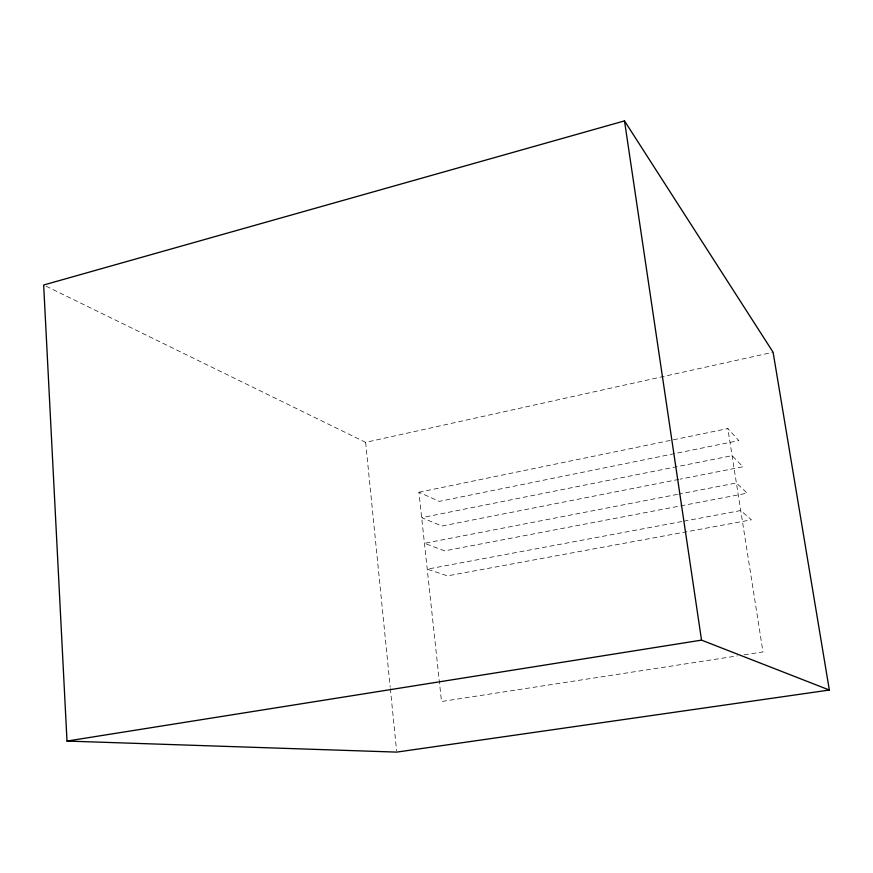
<?xml version="1.0" encoding="UTF-8"?>
<svg xmlns="http://www.w3.org/2000/svg" width="873" height="873" viewBox="0 0 873 873"><rect width="100%" height="100%" fill="white"/><g stroke="black" fill="none" stroke-linecap="round" stroke-linejoin="round"><path stroke-width="0.65" stroke-dasharray="4.37 3.27" d="M46.105 286.202L365.634 442.349L773.096 352.234M418.942 492.241L727.82 428.567L738.831 440.592L439.217 501.375L418.942 492.241L441.509 701.51L737.434 655.885M678.768 479.419L441.956 526.015L421.681 517.678L732.087 455.662L742.988 466.782L680.1 479.157M677.481 494.369L424.453 543.312L444.706 550.852L747.179 493.19L736.386 482.976L678.823 494.118M681.78 521.563L427.235 569.152L447.478 575.874L751.413 519.817L740.73 510.541L683.123 521.312M744.156 654.848L762.98 651.935L727.82 428.567M365.634 442.349L390.209 687.182M390.34 688.535L396.582 750.758"/><path stroke-width="1.31" d="M624.501 120.889L43.661 285.013L67.003 741.068L396.724 752.111L829.35 690.041L773.096 352.234L624.501 120.889L701.532 640.127L829.35 690.041M67.003 741.068L701.532 640.127"/></g></svg>
